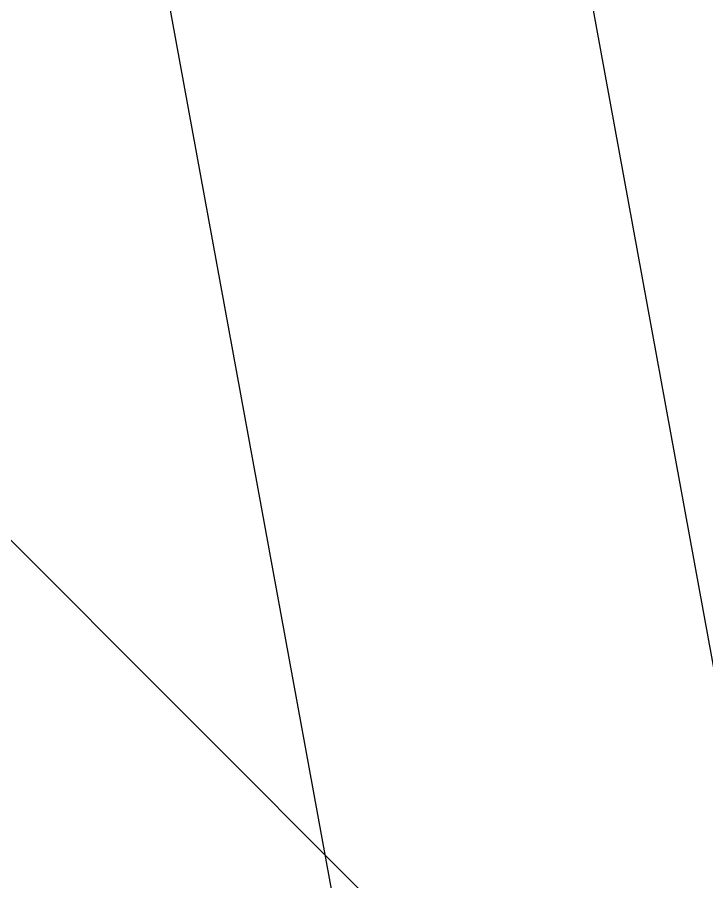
# Model space of a CAD drawing. Header units: centimetres. Extents: x 212517 to 243222, y -357108 to -330212.
# Drawn here: x 233936.37 to 233969.51, y -344110.27 to -344068.75 of the extents above; entities that cross this region are included whole.
import ezdxf

# ---------------------------------------------------------------- set-up
doc = ezdxf.new("R2010")
doc.units = ezdxf.units.CM
for name, color, linetype in [('prlm-VRD', 2, 'Continuous'), ('SA - bordure', 252, 'Continuous'), ('SA - couvre sol', 252, 'Continuous'), ('SA - EBC', 252, 'Continuous'), ('SA - enrobé', 252, 'Continuous'), ('SA - EVMV', 252, 'Continuous')]:
    doc.layers.add(name, color=color, linetype=linetype)

# ---------------------------------------------------------------- blocks, each defined once
blk = doc.blocks.new('A$C1F970F0F')
at = {"layer": 'SA - couvre sol'}
h = blk.add_hatch(dxfattribs=at)
h.set_pattern_fill('PELOUSE6', color=256, scale=20.0000003, angle=-10.72360141139323, style=0, pattern_type=2)
h.set_pattern_definition([(349.2763985886067, (-277130161.1279894, -473864756.7787022), (22.32856350872324, 117.9043497231417), [37.5000005625, -202.5000030375]), (79.27639858860677, (-277130147.3110734, -473864759.3953308), (-235.8086994462835, 44.65712701744649), [15.000000225, -105.000001575]), (79.27639858860677, (-277130138.0997961, -473864761.1397498), (-235.8086994462835, 44.65712701744649), [15.000000225, -105.000001575]), (79.27639858860677, (-277130142.7054347, -473864760.2675403), (-235.8086994462835, 44.65712701744649), [18.75000028125, -101.25000151875]), (112.9664661186067, (-277130151.916716, -473864758.5231205), (-191.1515722884832, 280.4658259369293), [12.00000018, -420.7461593111922]), (45.58633105860677, (-277130133.4941673, -473864762.0119574), (22.32856353476547, 117.9043498154048), [12.00000018, -420.7461593111923]), (45.58633105860677, (-277130124.2828801, -473864763.7563783), (22.32856353476547, 117.9043498154048), [26.00000039, -406.6661590999923]), (112.9664661186067, (-277130161.1279894, -473864756.7787022), (-191.1515722884832, 280.4658259369293), [26.00000039, -406.6661590999922]), (349.2763985886067, (-277130073.3609553, -473864750.4999832), (22.32856350872324, 117.9043497231417), [44.42455106636825, -195.5754525336318]), (349.2763985886067, (-277130085.1249766, -473864728.4255323), (22.32856350872324, 117.9043497231417), [82.81008944215131, -56.09585564143782, 43.07431864611476, -58.01973967029608]), (349.2763985886067, (-277130096.7337571, -473864706.3804808), (22.32856350872324, 117.9043497231417), [119.4799495921992, -46.28746189431191, 29.47870124218051, -44.75389087130835]), (349.2763985886067, (-277130108.4191755, -473864684.3209158), (22.32856350872324, 117.9043497231417), [100.4611429069171, -139.5388606930829]), (349.2763985886067, (-277130104.5097786, -473864665.2146754), (22.32856350872324, 117.9043497231417), [65.56973938354608, -174.4302642164539])])
edge = h.paths.add_edge_path()
edge.add_arc((4686.17633280365, 6461.263957909795), 2929.999943103911, 34.48608965995057, 42.89962862937583)
edge.add_arc((6700.681395940306, 8333.233251919955), 179.999999986126, 42.89962847510776, 139.7693510133963)
edge.add_arc((8036.110016895354, 7056.094568132154), 2027.519382076243, 136.5878893291629, 177.4536643126465)
edge.add_line((6010.592568096673, 7146.171807559098), (6018.948373371913, 7145.931843945988))
edge.add_line((6018.948373371913, 7145.931843945988), (6030.66105542983, 6828.889455646445))
edge.add_line((6030.661055429829, 6828.889455646445), (6086.545484387591, 6513.581804602189))
edge.add_line((6086.545484387591, 6513.581804602189), (6198.444306795145, 6127.414684863436))
edge.add_line((6198.444306795145, 6127.414684863435), (6298.474729685709, 5856.208511224729))
edge.add_line((6298.474729685709, 5856.20851122473), (6412.911502342192, 5600.584971789341))
edge.add_line((6412.911502342192, 5600.58497178934), (6430.976089253624, 5561.150698599641))
edge.add_line((6430.976089253624, 5561.150698599641), (6391.541816136887, 5543.086111698089))
edge.add_line((6391.541816136887, 5543.086111698089), (6373.477229225455, 5582.520384887787))
edge.add_line((6373.477229225455, 5582.520384887787), (6385.636062437989, 5588.090268212786))
edge.add_line((6385.636062437989, 5588.090268212785), (6270.263852773479, 5845.803342882811))
edge.add_line((6270.263852773479, 5845.803342882812), (6260.946051039006, 5842.366608122313))
edge.add_line((6260.946051039007, 5842.366608122313), (6247.104147932258, 5879.895286746139))
edge.add_line((6247.104147932258, 5879.895286746139), (6256.486317609877, 5883.355762637208))
edge.add_line((6256.486317609876, 5883.355762637208), (6193.646684101131, 6053.728895531077))
edge.add_line((6193.64668410113, 6053.728895531078), (6224.942961944316, 5457.232163833863))
edge.add_line((6224.942961944316, 5457.232163833862), (6349.299166892059, 5359.882025415485))
edge.add_line((6349.29916689206, 5359.882025415484), (6631.131740746965, 5067.486222945057))
edge.add_line((6631.131740746965, 5067.486222945058), (7007.85703846356, 4662.392471667164))
edge.add_arc((6266.884495562824, 4074.377509715027), 945.9396940674151, 15.593354854106678, 38.434526739372416, ccw=False)
edge.add_line((7178.007696354092, 4328.653772497254), (7183.460765751301, 4267.538145496965))
edge.add_line((7183.460765751301, 4267.538145496964), (7669.186119522447, 4309.38338142006))
edge.add_line((7669.186119522446, 4309.383381420061), (7572.789861443083, 5439.941213907456))
edge.add_line((7572.789861443084, 5439.941213907456), (7073.641136563043, 5396.939554527152))
edge.add_line((7073.641136563043, 5396.939554527152), (7049.790845618051, 5685.959026753412))
edge.add_line((7049.790845618052, 5685.959026753411), (7549.313860756474, 5728.992931432434))
edge.add_arc((8316.594495169884, 5740.649924566463), 767.3691793620403, 180.3057384606458, 180.870405297152, ccw=False)
edge.add_line((7549.236240977923, 5736.555152486859), (7069.119661158346, 5822.525488846271))
edge.add_arc((7072.644821027429, 5842.212368796683), 19.99999985711144, 176.038037171249, 259.8481260634846, ccw=False)
edge.add_arc((8504.663289780396, 5743.031176354228), 1455.448990157917, 169.2799127558144, 176.0380375514712, ccw=False)
edge.add_arc((4686.176394906122, 6461.263910698351), 2429.999890929686, -10.61202557555735, -2.87348500570751)
edge.add_arc((7133.095811341383, 6338.443570199892), 20.00000020604537, 90.1409179801426, 177.126514438636, ccw=False)
edge.add_line((7133.046621735704, 6358.44350999165), (7614.451910480803, 6359.627511750571))
edge.add_arc((4808.667676000008, 6462.331267599114), 2807.663304587354, -2.096335715599202, 3.063663128893586)
edge.add_line((7612.31817326701, 6612.388327016001), (7134.702083077234, 6568.527275144537))
edge.add_arc((7132.873113816116, 6588.443471704308), 20.00000034913729, 182.9755633723495, 275.24694149338035, ccw=False)
edge.add_arc((4686.176253983268, 6461.263919471268), 2430.000032833829, 2.975562460078157, 14.66949649561051)
edge.add_arc((7056.312932851384, 7081.709150914684), 20.00000017546606, 105.4364946998268, 194.6694959608697, ccw=False)
edge.add_line((7050.989529879269, 7100.987672291234), (7513.850932238078, 7228.798181061445))
edge.add_arc((4661.509376136225, 6453.410151785248), 2955.855028348035, 15.2079308550242, 20.10997397197326)
edge.add_line((7437.158970696407, 7469.701584797454), (6987.694531252516, 7301.450674901103))
edge.add_arc((6980.682960577042, 7320.181341844977), 20.00000018748722, 200.5227063343824, 290.522704699226, ccw=False)
edge.add_arc((4686.301945798502, 6461.319648332696), 2429.862781547547, 20.52251332408417, 34.12876932729812)
edge.add_arc((6713.483443369026, 7834.969993664992), 18.89001674430282, 120.96134875829961, 213.2758309628496, ccw=False)
edge.add_line((6703.765290681826, 7851.168457730977), (7101.268859919588, 8120.247909627737))
at = {"layer": 'SA - EBC'}
h = blk.add_hatch(dxfattribs=at)
h.set_pattern_fill('_USER', color=256, scale=74.99999999999999, angle=-325.7236014113932, style=0, pattern_type=0)
h.set_pattern_definition([(34.27639858860678, (-277130161.1279894, -473864756.7787022), (-42.238928459823, 61.97477650275113), [])])
edge = h.paths.add_edge_path()
edge.add_line((5801.470568619522, -3162.013069131843), (4083.559282644929, -3271.123614088357))
edge.add_line((4083.559282644929, -3271.123614088356), (4014.481307725509, -3717.332461968055))
edge.add_line((4014.48130772551, -3717.332461968055), (3135.517961824245, -3810.19300101904))
edge.add_line((3135.517961824245, -3810.19300101904), (2274.245008604417, -3693.648081323564))
edge.add_line((2274.245008604417, -3693.648081323564), (1554.636776175834, -3420.099318784944))
edge.add_arc((2508.775769578408, -2315.674454232369), 1459.498372788833, 157.1868533427094, 229.1754823893534, ccw=False)
edge.add_arc((1966.013830892235, -2087.371785851423), 870.6752834691503, 94.3015183869224, 157.1868533106914, ccw=False)
edge.add_line((1900.708697991695, -1219.149067345796), (2859.239020416566, -1223.495634912559))
edge.add_arc((3100.860739749298, 1265.329539486049), 2500.526305395239, 264.4549516394795, 302.9422754293212)
edge.add_arc((4209.331858878893, -445.3369775435177), 462.1229708170858, 302.9422754305585, 376.8336969250394)
edge.add_arc((2214.122706379954, -1049.006753214115), 2546.655714682971, 16.8336969158998, 38.14703645440247)
edge.add_arc((3041.32627014761, -399.2990096244524), 1494.806919462396, 38.14703657403813, 72.97328584086019)
edge.add_line((3479.031970107599, 1029.988031775616), (2182.437305702805, 1414.38613606858))
edge.add_line((2182.437305702805, 1414.38613606858), (1056.590900019184, 1822.819186472099))
edge.add_arc((1766.412018482452, 3779.442320525911), 2081.398594438606, 212.7495497786225, 250.0603089288685, ccw=False)
edge.add_line((15.86575126143373, 2653.472571668582), (-104.0907319930869, 3091.26353710603))
edge.add_line((-104.0907319930869, 3091.26353710603), (-169.6986146466322, 3639.54836895815))
edge.add_line((-169.6986146466322, 3639.548368958149), (-35.58090533515337, 6158.014854826562))
edge.add_arc((-194.3533792400212, 7143.826589584332), 998.5156357593988, 279.1493507374978, 373.962283499627)
edge.add_arc((2392.201579171132, 7786.918955579627), 1666.786287877102, 172.6269749467245, 193.9622835974407, ccw=False)
edge.add_arc((-45.50651600643437, 8102.354993671941), 791.2455775503726, -7.373025019439765, 16.43829965925021)
edge.add_line((713.3969204091394, 8326.263765657093), (486.7428317772967, 9142.81155059313))
edge.add_line((486.7428317772967, 9142.811550593131), (1338.845530021721, 9564.23852196786))
edge.add_line((1338.845530021721, 9564.23852196786), (1632.623584095551, 8945.24637913095))
edge.add_line((1632.623584095551, 8945.246379130947), (1394.029444699765, 8829.874494032001))
edge.add_line((1394.029444699765, 8829.874494032001), (1731.997733793977, 8131.230781666551))
edge.add_arc((1233.216649704336, 7889.945865525577), 554.0766919865823, -19.640967550384175, 25.815335324856676, ccw=False)
edge.add_line((1755.055695752756, 7703.706797235046), (1558.214479468655, 6807.520788570679))
edge.add_line((1558.214479468655, 6807.52078857068), (1570.021725572625, 6609.158708993335))
edge.add_line((1570.021725572625, 6609.158708993335), (1852.913141606868, 5734.125706863067))
edge.add_line((1852.913141606869, 5734.125706863067), (2726.748207475315, 4020.986816292172))
edge.add_line((2726.748207475315, 4020.986816292172), (3802.352916265851, 4004.947770972833))
edge.add_arc((8355.58168857983, 5950.706307988518), 4951.552134169374, 203.138762427905, 230.8301436200186)
edge.add_arc((13583.66465597079, 12367.85935474512), 13228.79229856088, 230.8301435441083, 233.1638398044412)
edge.add_line((5652.622255943647, 1780.153648245416), (4998.697813068342, 1820.441475819727))
edge.add_line((4998.697813068342, 1820.441475819727), (4863.841220233488, 767.0816613875431))
edge.add_line((4863.841220233488, 767.0816613875434), (5595.355488733695, 631.185878681516))
edge.add_line((5595.355488733695, 631.1858786815158), (5852.747939948536, -2020.707044821664))
edge.add_line((5852.747939948536, -2020.707044821665), (5881.394298709887, -2966.563612924887))
edge.add_line((5881.394298709887, -2966.563612924887), (5801.470568619523, -3162.013069131842))
at = {"layer": 'SA - EVMV'}
h = blk.add_hatch(dxfattribs=at)
h.set_pattern_fill('_USER', color=256, scale=74.99999999999999, angle=-55.72360141139323, style=0, pattern_type=0)
h.set_pattern_definition([(304.2763985886068, (-277130161.1279894, -473864756.7787022), (61.97477650275113, 42.238928459823), [])])
h.paths.add_polyline_path([(6137.262643169798, 3161.503242351281), (5258.989506963931, 4651.014984356799), (5823.535050065982, 5411.828376675677), (6009.896409179055, 5810.580329425578), (6042.353956317322, 6037.937811191567), (5791.842057863324, 7412.226220178691), (5768.869517604411, 9187.383885517163), (6965.043931057882, 9781.279833201925), (7125.730307530321, 8202.475428701919), (7356.548247893039, 6578.483473019976), (7421.051285208732, 6215.102708379585), (8728.798868082513, 6201.995811803044), (8825.59209412568, 5455.189202343771), (8884.907463838514, 4910.231636065007), (8937.364138919358, 4349.844162727043), (8990.109761245629, 3720.436779551583), (8238.933497559277, 3575.005023445903)])
at = {"layer": 'SA - bordure', "elevation": 9.999999999999998e-08, "flags": 128}
for points in [[(6170.297797791402, 6117.033257469077), (6204.970432962968, 5456.184269140444), (6198.184139780045, 4315.030256060149), (6060.621236201661, 2705.53410676588)], [(6193.646684083801, 6053.728895439572), (6224.973551123254, 5456.649144423563), (6218.179066948014, 4314.117762685518), (6080.548583598274, 2703.83092545444)]]:
    blk.add_lwpolyline(points, dxfattribs=at)
at = {"layer": 'SA - enrobé'}
blk.add_lwpolyline([(8036.110024208943, 7056.094562955612), (5990.566606092258, 7146.026651659193), (5979.594389737894, 7145.947120731422), (5979.879627154558, 7106.595315492756), (5989.215031903106, 7106.662982091391), (6000.81088140974, 6824.628923951479), (5989.131131824183, 6822.961866977696), (5995.058720492932, 6781.431943372051), (6006.867363487676, 6783.117397246232), (6057.715214025089, 6504.456680537996), (6047.599352593317, 6501.254889677308), (6059.926267175051, 6462.308757948018), (6070.251821612904, 6465.57691889038), (6156.357971198826, 6154.525818401622), (6147.073725007035, 6151.101460201834), (6160.915628245496, 6113.572781647852), (6170.297797791402, 6117.033257469077), (6204.970432962968, 5456.184269140444), (6198.184139780045, 4315.030256060149), (6064.736897038219, 2750.755663699648)], dxfattribs=at)

msp = doc.modelspace()

# ---------------------------------------------------------------- block references
at = {"layer": 'prlm-VRD', "rotation": 10.72360141139323}
msp.add_blockref('A$C1F970F0F', (228762.2467792132, -350037.5300254133), dxfattribs=at)

doc.saveas('drawing.dxf')
